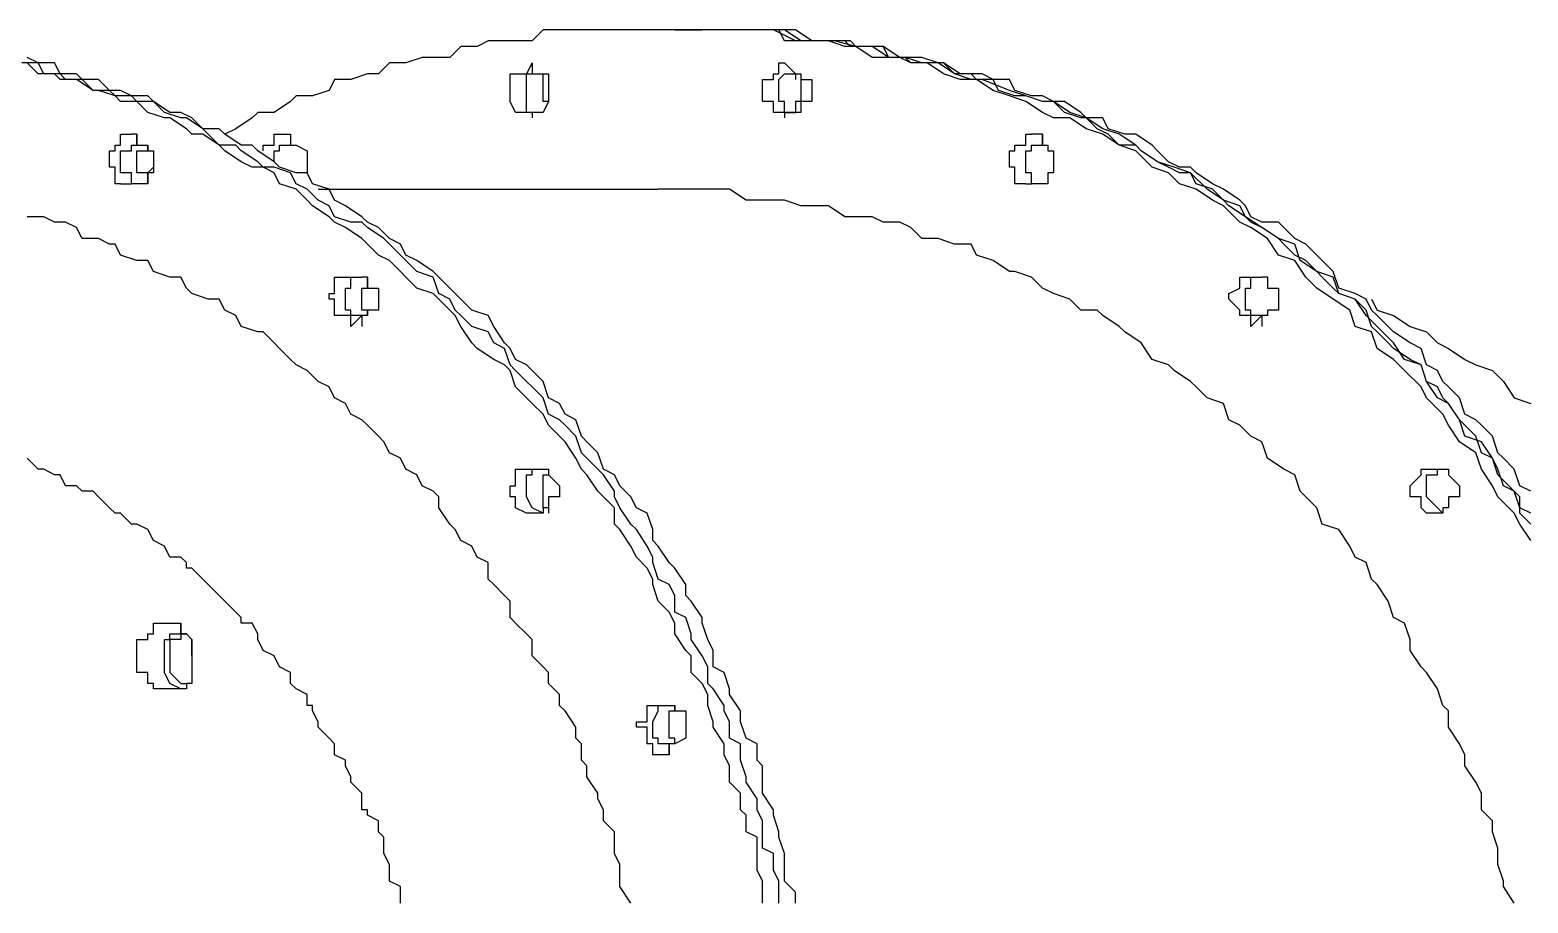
# Model space of a CAD drawing. Header units: millimetres. Extents: x 37084 to 180780, y -153145 to -16322.
# Drawn here: x 71090 to 71658, y -115073 to -114742 of the extents above; entities that cross this region are included whole.
import ezdxf

# ---------------------------------------------------------------- set-up
doc = ezdxf.new("R2010")
doc.units = ezdxf.units.MM
doc.header["$MEASUREMENT"] = 0
doc.linetypes.add('CONTINU', pattern=[0])
doc.layers.add('00', color=5, linetype='Continuous', lineweight=9)

# ---------------------------------------------------------------- blocks, each defined once
blk = doc.blocks.new('MBA')
at = {"color": 0, "linetype": 'ByBlock', "lineweight": 25}
for points in [[(1953729.46, 286815.64), (1953729.46, 286819.8), (1953729.46, 286823.96), (1953727.38, 286828.12), (1953727.38, 286834.36), (1953727.38, 286840.6), (1953723.22, 286842.68), (1953723.22, 286848.92), (1953721.14, 286851), (1953721.14, 286857.24), (1953716.98, 286861.41), (1953716.98, 286867.65), (1953714.9, 286871.81), (1953714.9, 286875.97), (1953710.74, 286882.21), (1953710.74, 286884.29), (1953708.66, 286890.53), (1953708.66, 286894.69), (1953706.58, 286898.85), (1953702.42, 286903.01), (1953702.42, 286909.25), (1953700.34, 286911.33), (1953696.18, 286917.57), (1953696.18, 286921.73), (1953694.1, 286925.89), (1953689.94, 286930.05), (1953687.86, 286936.29), (1953687.86, 286938.37), (1953685.78, 286942.53), (1953681.62, 286946.69), (1953679.54, 286950.85), (1953675.38, 286957.09), (1953673.3, 286959.17), (1953673.3, 286965.41), (1953669.14, 286969.57), (1953667.06, 286971.65), (1953662.9, 286977.89), (1953660.82, 286979.97), (1953658.74, 286984.13), (1953654.58, 286990.37), (1953652.5, 286992.46), (1953648.34, 286996.62), (1953646.26, 287000.78), (1953642.1, 287004.94), (1953640.02, 287007.02), (1953635.86, 287011.18), (1953633.78, 287017.42), (1953631.7, 287019.5), (1953627.54, 287021.58), (1953621.29, 287025.74), (1953619.21, 287027.82), (1953615.05, 287034.06), (1953612.97, 287038.22), (1953610.89, 287040.3), (1953606.73, 287044.46), (1953604.65, 287046.54), (1953598.41, 287048.62), (1953594.25, 287052.78), (1953592.17, 287054.86), (1953588.01, 287059.02), (1953583.85, 287061.1), (1953579.69, 287065.26), (1953577.61, 287067.34), (1953571.37, 287071.5), (1953567.21, 287073.58), (1953565.13, 287075.66), (1953558.89, 287079.82), (1953556.81, 287081.9), (1953552.65, 287086.06), (1953546.41, 287088.14), (1953544.33, 287092.3), (1953540.17, 287094.38), (1953536.01, 287094.38), (1953531.85, 287096.46), (1953525.61, 287100.62), (1953523.53, 287102.7), (1953517.29, 287106.86), (1953513.13, 287106.86), (1953511.05, 287108.94), (1953504.81, 287113.1), (1953502.73, 287113.1), (1953496.49, 287115.18), (1953492.32, 287119.34), (1953486.08, 287119.34), (1953484, 287121.42), (1953477.76, 287123.51), (1953475.68, 287123.51), (1953469.44, 287127.67), (1953463.2, 287127.67), (1953461.12, 287129.75), (1953454.88, 287129.75), (1953450.72, 287133.91)], [(1953741.94, 286815.64), (1953741.94, 286819.8), (1953737.78, 286823.96), (1953737.78, 286828.12), (1953737.78, 286834.36), (1953735.7, 286840.6), (1953735.7, 286842.68), (1953733.62, 286848.92), (1953733.62, 286851), (1953729.46, 286857.24), (1953729.46, 286861.41), (1953729.46, 286867.65), (1953727.38, 286869.73), (1953727.38, 286875.97), (1953723.22, 286878.05), (1953721.14, 286884.29), (1953721.14, 286888.45), (1953716.98, 286894.69), (1953716.98, 286896.77), (1953714.9, 286903.01), (1953710.74, 286905.09), (1953710.74, 286911.33), (1953708.66, 286915.49), (1953706.58, 286921.73), (1953706.58, 286923.81), (1953702.42, 286930.05), (1953700.34, 286932.13), (1953700.34, 286936.29), (1953696.18, 286942.53), (1953694.1, 286944.61), (1953689.94, 286950.85), (1953687.86, 286952.93), (1953687.86, 286957.09), (1953685.78, 286963.33), (1953681.62, 286965.41), (1953679.54, 286969.57), (1953675.38, 286973.73), (1953673.3, 286977.89), (1953669.14, 286979.97), (1953667.06, 286986.21), (1953662.9, 286990.37), (1953660.82, 286992.46), (1953658.74, 286998.7), (1953654.58, 287000.78), (1953652.5, 287004.94), (1953648.34, 287007.02), (1953646.26, 287013.26), (1953642.1, 287017.42), (1953640.02, 287019.5), (1953635.86, 287021.58), (1953633.78, 287025.74), (1953631.7, 287027.82), (1953627.54, 287034.06), (1953625.45, 287038.22), (1953619.21, 287040.3), (1953615.05, 287044.46), (1953612.97, 287046.54), (1953610.89, 287048.62), (1953606.73, 287052.78), (1953604.65, 287054.86), (1953598.41, 287059.02), (1953594.25, 287061.1), (1953592.17, 287065.26), (1953588.01, 287067.34), (1953583.85, 287071.5), (1953579.69, 287073.58), (1953577.61, 287075.66), (1953571.37, 287079.82), (1953567.21, 287081.9), (1953565.13, 287086.06), (1953558.89, 287088.14), (1953556.81, 287092.3), (1953552.65, 287092.3), (1953546.41, 287094.38), (1953544.33, 287096.46), (1953538.09, 287100.62), (1953536.01, 287102.7), (1953531.85, 287102.7), (1953525.61, 287106.86), (1953523.53, 287108.94), (1953517.29, 287108.94), (1953513.13, 287113.1), (1953508.97, 287115.18), (1953504.81, 287115.18), (1953498.57, 287119.34), (1953496.49, 287121.42), (1953490.24, 287121.42), (1953486.08, 287123.51), (1953481.92, 287123.51), (1953477.76, 287127.67), (1953471.52, 287127.67), (1953469.44, 287129.75), (1953463.2, 287129.75), (1953461.12, 287133.91), (1953454.88, 287133.91), (1953450.72, 287135.99)], [(1953735.7, 286815.64), (1953735.7, 286819.8), (1953735.7, 286823.96), (1953733.62, 286828.12), (1953733.62, 286834.36), (1953729.46, 286836.44), (1953729.46, 286842.68), (1953729.46, 286846.84), (1953727.38, 286851), (1953727.38, 286855.16), (1953723.22, 286861.41), (1953723.22, 286863.49), (1953721.14, 286869.73), (1953721.14, 286875.97), (1953716.98, 286878.05), (1953716.98, 286884.29), (1953714.9, 286888.45), (1953714.9, 286890.53), (1953710.74, 286896.77), (1953708.66, 286898.85), (1953708.66, 286905.09), (1953706.58, 286909.25), (1953702.42, 286915.49), (1953702.42, 286917.57), (1953700.34, 286923.81), (1953696.18, 286925.89), (1953696.18, 286932.13), (1953694.1, 286936.29), (1953689.94, 286938.37), (1953687.86, 286944.61), (1953687.86, 286946.69), (1953685.78, 286950.85), (1953681.62, 286957.09), (1953679.54, 286959.17), (1953675.38, 286965.41), (1953673.3, 286969.57), (1953673.3, 286971.65), (1953669.14, 286977.89), (1953667.06, 286979.97), (1953662.9, 286984.13), (1953660.82, 286986.21), (1953658.74, 286992.46), (1953654.58, 286996.62), (1953652.5, 286998.7), (1953648.34, 287000.78), (1953646.26, 287007.02), (1953642.1, 287011.18), (1953640.02, 287013.26), (1953635.86, 287017.42), (1953633.78, 287019.5), (1953631.7, 287025.74), (1953627.54, 287027.82), (1953625.45, 287031.98), (1953619.21, 287034.06), (1953615.05, 287038.22), (1953612.97, 287040.3), (1953610.89, 287044.46), (1953606.73, 287046.54), (1953604.65, 287052.78), (1953598.41, 287054.86), (1953594.25, 287059.02), (1953592.17, 287061.1), (1953588.01, 287065.26), (1953585.93, 287067.34), (1953579.69, 287071.5), (1953577.61, 287073.58), (1953573.45, 287073.58), (1953567.21, 287075.66), (1953565.13, 287079.82), (1953560.97, 287081.9), (1953556.81, 287086.06), (1953552.65, 287088.14), (1953550.57, 287092.3), (1953544.33, 287094.38), (1953540.17, 287094.38), (1953538.09, 287096.46), (1953531.85, 287100.62), (1953529.77, 287102.7), (1953523.53, 287102.7), (1953519.37, 287106.86), (1953517.29, 287108.94), (1953511.05, 287113.1), (1953508.97, 287113.1), (1953502.73, 287115.18), (1953498.57, 287119.34), (1953492.32, 287119.34), (1953490.24, 287121.42), (1953484, 287121.42), (1953481.92, 287123.51), (1953475.68, 287123.51), (1953471.52, 287127.67), (1953465.28, 287127.67), (1953463.2, 287129.75), (1953456.96, 287129.75), (1953454.88, 287133.91), (1953448.64, 287133.91)], [(1953689.94, 287146.39), (1953685.78, 287146.39), (1953679.54, 287146.39), (1953673.3, 287146.39), (1953669.14, 287146.39), (1953662.9, 287146.39), (1953658.74, 287146.39), (1953652.5, 287146.39), (1953646.26, 287146.39), (1953642.1, 287142.23), (1953635.86, 287142.23), (1953631.7, 287142.23), (1953625.45, 287142.23), (1953621.29, 287140.15), (1953615.05, 287140.15), (1953610.89, 287135.99), (1953604.65, 287135.99), (1953600.49, 287135.99), (1953594.25, 287133.91), (1953588.01, 287133.91), (1953583.85, 287129.75), (1953579.69, 287129.75), (1953573.45, 287127.67), (1953567.21, 287127.67), (1953565.13, 287123.51), (1953558.89, 287121.42), (1953552.65, 287121.42), (1953550.57, 287119.34), (1953544.33, 287115.18), (1953538.09, 287115.18), (1953536.01, 287113.1), (1953529.77, 287108.94), (1953525.61, 287106.86)], [(1953696.18, 287146.39), (1953689.94, 287146.39)], [(1953700.34, 287146.39), (1953696.18, 287146.39), (1953689.94, 287146.39)], [(1953696.18, 287146.39), (1953700.34, 287146.39), (1953706.58, 287146.39)], [(1953696.18, 287146.39), (1953700.34, 287146.39), (1953706.58, 287146.39)], [(1954020.69, 286952.93), (1954016.52, 286959.17), (1954014.44, 286963.33), (1954008.2, 286969.57), (1954006.12, 286973.73), (1954001.96, 286979.97), (1953999.88, 286986.21), (1953993.64, 286990.37), (1953989.48, 286996.62), (1953987.4, 287000.78), (1953981.16, 287007.02), (1953979.08, 287011.18), (1953972.84, 287017.42), (1953968.68, 287021.58), (1953962.44, 287025.74), (1953960.36, 287031.98), (1953954.12, 287034.06), (1953952.04, 287040.3), (1953945.8, 287044.46), (1953939.56, 287048.62), (1953935.4, 287052.78), (1953931.24, 287059.02), (1953925, 287061.1), (1953920.84, 287067.34), (1953914.6, 287071.5), (1953910.44, 287073.58), (1953904.2, 287079.82), (1953900.04, 287081.9), (1953893.8, 287086.06), (1953887.55, 287088.14), (1953883.39, 287092.3), (1953877.15, 287094.38), (1953870.91, 287100.62), (1953864.67, 287102.7), (1953858.43, 287106.86), (1953852.19, 287108.94), (1953845.95, 287113.1), (1953839.71, 287113.1), (1953835.55, 287115.18), (1953829.31, 287119.34), (1953823.07, 287121.42), (1953816.83, 287123.51), (1953810.59, 287127.67), (1953804.35, 287127.67), (1953798.11, 287129.75), (1953791.87, 287133.91), (1953785.63, 287133.91), (1953781.47, 287135.99), (1953771.07, 287135.99), (1953764.83, 287140.15), (1953760.67, 287140.15), (1953754.42, 287142.23), (1953748.18, 287142.23), (1953741.94, 287142.23), (1953733.62, 287146.39), (1953727.38, 287146.39), (1953721.14, 287146.39), (1953714.9, 287146.39), (1953708.66, 287146.39), (1953700.34, 287146.39)], [(1954020.69, 286959.17), (1954016.52, 286963.33), (1954016.52, 286969.57), (1954014.44, 286971.65), (1954010.28, 286973.73), (1954008.2, 286979.97), (1954006.12, 286984.13), (1954001.96, 286986.21), (1953999.88, 286992.46), (1953995.72, 286996.62), (1953993.64, 286998.7), (1953989.48, 287004.94), (1953987.4, 287007.02), (1953985.32, 287011.18), (1953981.16, 287013.26), (1953979.08, 287019.5), (1953974.92, 287021.58), (1953968.68, 287025.74), (1953966.6, 287027.82), (1953962.44, 287031.98), (1953960.36, 287034.06), (1953958.28, 287040.3), (1953954.12, 287044.46), (1953947.88, 287046.54), (1953945.8, 287048.62), (1953941.64, 287052.78), (1953939.56, 287054.86), (1953935.4, 287059.02), (1953931.24, 287061.1), (1953927.08, 287065.26), (1953925, 287067.34), (1953918.76, 287071.5), (1953914.6, 287073.58), (1953912.52, 287075.66), (1953906.28, 287079.82), (1953904.2, 287081.9), (1953900.04, 287086.06), (1953893.8, 287088.14), (1953891.72, 287092.3), (1953887.55, 287092.3), (1953883.39, 287094.38), (1953879.23, 287096.46), (1953872.99, 287100.62), (1953870.91, 287102.7), (1953864.67, 287102.7), (1953860.51, 287106.86), (1953856.35, 287108.94), (1953852.19, 287113.1), (1953850.11, 287113.1), (1953843.87, 287115.18), (1953839.71, 287119.34), (1953835.55, 287119.34), (1953829.31, 287121.42), (1953825.15, 287121.42), (1953818.91, 287123.51), (1953816.83, 287127.67), (1953810.59, 287127.67), (1953808.51, 287129.75), (1953802.27, 287129.75), (1953798.11, 287133.91), (1953791.87, 287133.91), (1953785.63, 287133.91), (1953783.55, 287135.99), (1953777.31, 287135.99), (1953775.23, 287140.15), (1953768.99, 287140.15), (1953762.75, 287140.15), (1953760.67, 287142.23), (1953754.42, 287142.23), (1953750.26, 287142.23), (1953744.02, 287142.23), (1953737.78, 287142.23), (1953735.7, 287146.39), (1953729.46, 287146.39), (1953723.22, 287146.39), (1953721.14, 287146.39), (1953714.9, 287146.39), (1953710.74, 287146.39), (1953706.58, 287146.39), (1953700.34, 287146.39)], [(1953716.98, 287146.39), (1953706.58, 287146.39)], [(1953716.98, 287146.39), (1953706.58, 287146.39)], [(1954020.69, 286963.33), (1954016.52, 286965.41), (1954014.44, 286971.65), (1954008.2, 286977.89), (1954006.12, 286984.13), (1954001.96, 286990.37), (1953995.72, 286992.46), (1953993.64, 286998.7), (1953989.48, 287004.94), (1953985.32, 287007.02), (1953981.16, 287013.26), (1953979.08, 287019.5), (1953972.84, 287021.58), (1953968.68, 287027.82), (1953962.44, 287034.06), (1953958.28, 287038.22), (1953954.12, 287044.46), (1953947.88, 287046.54), (1953945.8, 287052.78), (1953939.56, 287054.86), (1953933.32, 287059.02), (1953931.24, 287065.26), (1953925, 287067.34), (1953918.76, 287071.5), (1953912.52, 287075.66), (1953910.44, 287079.82), (1953904.2, 287081.9), (1953897.96, 287086.06), (1953891.72, 287092.3), (1953885.47, 287094.38), (1953879.23, 287096.46), (1953872.99, 287100.62), (1953870.91, 287102.7), (1953864.67, 287106.86), (1953858.43, 287108.94), (1953852.19, 287113.1), (1953845.95, 287115.18), (1953839.71, 287119.34), (1953835.55, 287119.34), (1953829.31, 287121.42), (1953823.07, 287123.51), (1953812.67, 287127.67), (1953808.51, 287127.67), (1953802.27, 287129.75), (1953796.03, 287133.91), (1953789.79, 287133.91), (1953783.55, 287135.99), (1953777.31, 287135.99), (1953771.07, 287140.15), (1953764.83, 287140.15), (1953756.5, 287142.23), (1953750.26, 287142.23), (1953744.02, 287142.23), (1953737.78, 287146.39), (1953733.62, 287146.39), (1953727.38, 287146.39), (1953716.98, 287146.39)], [(1954020.69, 286971.65), (1954016.52, 286973.73), (1954014.44, 286979.97), (1954010.28, 286984.13), (1954008.2, 286986.21), (1954006.12, 286992.46), (1954001.96, 286996.62), (1953999.88, 286998.7), (1953995.72, 287000.78), (1953993.64, 287007.02), (1953989.48, 287011.18), (1953987.4, 287013.26), (1953985.32, 287017.42), (1953981.16, 287019.5), (1953979.08, 287025.74), (1953974.92, 287027.82), (1953968.68, 287031.98), (1953966.6, 287034.06), (1953962.44, 287038.22), (1953960.36, 287040.3), (1953958.28, 287044.46), (1953954.12, 287046.54), (1953947.88, 287048.62), (1953945.8, 287054.86), (1953941.64, 287059.02), (1953939.56, 287061.1), (1953935.4, 287065.26), (1953931.24, 287067.34), (1953927.08, 287071.5), (1953925, 287073.58), (1953918.76, 287073.58), (1953914.6, 287075.66), (1953912.52, 287079.82), (1953910.44, 287081.9), (1953904.2, 287086.06), (1953900.04, 287088.14), (1953893.8, 287092.3), (1953891.72, 287094.38), (1953887.55, 287094.38), (1953883.39, 287096.46), (1953879.23, 287100.62), (1953877.15, 287102.7), (1953870.91, 287106.86), (1953866.75, 287106.86), (1953860.51, 287108.94), (1953858.43, 287113.1), (1953852.19, 287113.1), (1953850.11, 287115.18), (1953843.87, 287119.34), (1953839.71, 287119.34), (1953835.55, 287121.42), (1953831.39, 287121.42), (1953825.15, 287123.51), (1953823.07, 287127.67), (1953816.83, 287127.67), (1953812.67, 287129.75), (1953808.51, 287129.75), (1953804.35, 287129.75), (1953798.11, 287133.91), (1953796.03, 287133.91), (1953789.79, 287135.99), (1953785.63, 287135.99), (1953781.47, 287135.99), (1953775.23, 287140.15), (1953771.07, 287140.15), (1953764.83, 287140.15), (1953762.75, 287142.23), (1953756.5, 287142.23), (1953750.26, 287142.23), (1953748.18, 287142.23), (1953741.94, 287146.39), (1953737.78, 287146.39), (1953733.62, 287146.39), (1953729.46, 287146.39), (1953723.22, 287146.39), (1953716.98, 287146.39)], [(1953642.1, 287133.91), (1953640.02, 287129.75)], [(1953642.1, 287133.91), (1953642.1, 287129.75), (1953646.26, 287129.75), (1953648.34, 287129.75), (1953648.34, 287127.67), (1953648.34, 287123.51), (1953648.34, 287121.42), (1953648.34, 287119.34), (1953646.26, 287115.18), (1953642.1, 287115.18)], [(1953737.78, 287115.18), (1953735.7, 287115.18), (1953733.62, 287115.18), (1953733.62, 287119.34), (1953729.46, 287119.34), (1953729.46, 287121.42), (1953729.46, 287123.51), (1953729.46, 287127.67), (1953733.62, 287127.67), (1953733.62, 287129.75), (1953735.7, 287129.75), (1953735.7, 287133.91), (1953737.78, 287133.91)], [(1953737.78, 287133.91), (1953741.94, 287129.75), (1953744.02, 287129.75), (1953744.02, 287127.67), (1953748.18, 287127.67), (1953748.18, 287123.51), (1953748.18, 287121.42), (1953748.18, 287119.34), (1953744.02, 287119.34), (1953744.02, 287115.18), (1953741.94, 287115.18), (1953737.78, 287115.18)], [(1953642.1, 287115.18), (1953640.02, 287115.18), (1953635.86, 287115.18), (1953633.78, 287119.34), (1953633.78, 287121.42), (1953633.78, 287123.51), (1953633.78, 287127.67), (1953633.78, 287129.75), (1953635.86, 287129.75), (1953640.02, 287129.75)], [(1953642.1, 287115.18), (1953640.02, 287115.18), (1953640.02, 287119.34), (1953640.02, 287121.42), (1953640.02, 287123.51), (1953640.02, 287127.67), (1953640.02, 287129.75), (1953642.1, 287129.75)], [(1953646.26, 287123.51), (1953646.26, 287127.67), (1953646.26, 287129.75)], [(1953737.78, 287115.18), (1953737.78, 287119.34), (1953735.7, 287119.34), (1953735.7, 287121.42), (1953735.7, 287123.51), (1953735.7, 287127.67), (1953737.78, 287129.75), (1953741.94, 287129.75)], [(1953741.94, 287129.75), (1953741.94, 287127.67)], [(1953741.94, 287129.75), (1953744.02, 287129.75), (1953744.02, 287127.67), (1953744.02, 287123.51)], [(1953648.34, 287119.34), (1953646.26, 287119.34), (1953646.26, 287121.42), (1953646.26, 287123.51)], [(1953744.02, 287123.51), (1953744.02, 287121.42), (1953744.02, 287119.34), (1953741.94, 287119.34), (1953741.94, 287115.18), (1953737.78, 287115.18)], [(1953744.02, 287123.51), (1953744.02, 287121.42)], [(1953642.1, 287115.18), (1953642.1, 287113.1)], [(1953642.1, 287115.18), (1953642.1, 287113.1)], [(1953737.78, 287115.18), (1953737.78, 287113.1)], [(1953737.78, 287115.18), (1953741.94, 287115.18)], [(1953737.78, 287115.18), (1953737.78, 287113.1)], [(1953486.08, 287088.14), (1953484, 287088.14), (1953484, 287092.3), (1953484, 287094.38), (1953481.92, 287094.38), (1953481.92, 287096.46), (1953481.92, 287100.62), (1953484, 287100.62), (1953484, 287102.7), (1953486.08, 287102.7), (1953486.08, 287106.86), (1953490.24, 287106.86)], [(1953492.32, 287088.14), (1953490.24, 287088.14), (1953490.24, 287092.3), (1953486.08, 287092.3), (1953486.08, 287094.38), (1953486.08, 287096.46), (1953486.08, 287100.62), (1953490.24, 287100.62), (1953490.24, 287102.7), (1953492.32, 287102.7), (1953492.32, 287106.86)], [(1953492.32, 287106.86), (1953490.24, 287106.86)], [(1953492.32, 287106.86), (1953492.32, 287102.7), (1953496.49, 287102.7), (1953496.49, 287100.62), (1953498.57, 287100.62), (1953498.57, 287096.46), (1953498.57, 287094.38), (1953498.57, 287092.3), (1953496.49, 287092.3), (1953496.49, 287088.14), (1953492.32, 287088.14), (1953490.24, 287088.14)], [(1953492.32, 287106.86), (1953492.32, 287102.7)], [(1953544.33, 287102.7), (1953544.33, 287106.86), (1953546.41, 287106.86)], [(1953546.41, 287106.86), (1953550.57, 287106.86), (1953550.57, 287102.7), (1953552.65, 287102.7), (1953556.81, 287100.62), (1953556.81, 287096.46), (1953556.81, 287094.38), (1953556.81, 287092.3), (1953552.65, 287092.3)], [(1953550.57, 287106.86), (1953550.57, 287102.7)], [(1953829.31, 287088.14), (1953825.15, 287088.14), (1953825.15, 287092.3), (1953825.15, 287094.38), (1953823.07, 287094.38), (1953823.07, 287096.46), (1953823.07, 287100.62), (1953825.15, 287100.62), (1953825.15, 287102.7), (1953829.31, 287102.7), (1953829.31, 287106.86), (1953831.39, 287106.86)], [(1953835.55, 287088.14), (1953831.39, 287088.14), (1953831.39, 287092.3), (1953829.31, 287092.3), (1953829.31, 287094.38), (1953829.31, 287096.46), (1953829.31, 287100.62), (1953831.39, 287100.62), (1953831.39, 287102.7), (1953835.55, 287102.7), (1953835.55, 287106.86)], [(1953835.55, 287106.86), (1953831.39, 287106.86)], [(1953835.55, 287106.86), (1953835.55, 287102.7), (1953837.63, 287102.7), (1953837.63, 287100.62), (1953839.71, 287100.62), (1953839.71, 287096.46), (1953839.71, 287094.38), (1953839.71, 287092.3), (1953837.63, 287092.3), (1953837.63, 287088.14), (1953835.55, 287088.14), (1953831.39, 287088.14)], [(1953835.55, 287106.86), (1953835.55, 287102.7)], [(1953496.49, 287088.14), (1953496.49, 287092.3), (1953492.32, 287092.3), (1953492.32, 287094.38), (1953492.32, 287096.46), (1953492.32, 287100.62), (1953496.49, 287100.62), (1953496.49, 287102.7)], [(1953540.17, 287100.62), (1953540.17, 287102.7), (1953544.33, 287102.7)], [(1953544.33, 287096.46), (1953544.33, 287100.62), (1953546.41, 287100.62), (1953546.41, 287102.7), (1953550.57, 287102.7)], [(1953679.54, 286815.64), (1953675.38, 286821.88), (1953675.38, 286823.96), (1953675.38, 286830.2), (1953673.3, 286834.36), (1953673.3, 286836.44), (1953673.3, 286842.68), (1953669.14, 286846.84), (1953669.14, 286851), (1953667.06, 286855.16), (1953667.06, 286857.24), (1953662.9, 286863.49), (1953662.9, 286867.65), (1953660.82, 286869.73), (1953660.82, 286875.97), (1953658.74, 286878.05), (1953658.74, 286882.21), (1953654.58, 286888.45), (1953652.5, 286890.53), (1953652.5, 286894.69), (1953648.34, 286898.85), (1953648.34, 286903.01), (1953646.26, 286905.09), (1953642.1, 286909.25), (1953642.1, 286915.49), (1953640.02, 286917.57), (1953635.86, 286921.73), (1953633.78, 286923.81), (1953633.78, 286930.05), (1953631.7, 286932.13), (1953627.54, 286936.29), (1953625.45, 286938.37), (1953625.45, 286944.61), (1953621.29, 286946.69), (1953619.21, 286950.85), (1953615.05, 286952.93), (1953612.97, 286957.09), (1953610.89, 286959.17), (1953606.73, 286965.41), (1953606.73, 286969.57), (1953604.65, 286971.65), (1953600.49, 286973.73), (1953598.41, 286977.89), (1953594.25, 286979.97), (1953592.17, 286984.13), (1953588.01, 286986.21), (1953585.93, 286990.37), (1953583.85, 286992.46), (1953579.69, 286996.62), (1953577.61, 286998.7), (1953573.45, 287000.78), (1953571.37, 287004.94), (1953567.21, 287007.02), (1953565.13, 287011.18), (1953560.97, 287013.26), (1953556.81, 287017.42), (1953552.65, 287019.5), (1953550.57, 287021.58), (1953546.41, 287025.74), (1953544.33, 287027.82), (1953540.17, 287031.98), (1953538.09, 287031.98), (1953531.85, 287034.06), (1953529.77, 287038.22), (1953525.61, 287040.3), (1953523.53, 287044.46), (1953519.37, 287044.46), (1953513.13, 287046.54), (1953511.05, 287048.62), (1953508.97, 287052.78), (1953504.81, 287052.78), (1953498.57, 287054.86), (1953496.49, 287059.02), (1953492.32, 287059.02), (1953486.08, 287061.1), (1953484, 287065.26), (1953481.92, 287065.26), (1953477.76, 287067.34), (1953471.52, 287067.34), (1953469.44, 287071.5), (1953465.28, 287073.58), (1953461.12, 287073.58), (1953456.96, 287075.66), (1953450.72, 287075.66)], [(1953498.57, 287094.38), (1953496.49, 287092.3)], [(1953486.08, 287088.14), (1953490.24, 287088.14)], [(1953829.31, 287088.14), (1953831.39, 287088.14)], [(1953560.97, 287086.06), (1953689.94, 287086.06)], [(1954014.44, 286815.64), (1954010.28, 286821.88), (1954010.28, 286823.96), (1954008.2, 286830.2), (1954008.2, 286836.44), (1954006.12, 286842.68), (1954006.12, 286846.84), (1954001.96, 286851), (1954001.96, 286857.24), (1953999.88, 286861.41), (1953995.72, 286867.65), (1953995.72, 286871.81), (1953993.64, 286875.97), (1953989.48, 286882.21), (1953989.48, 286888.45), (1953987.4, 286890.53), (1953985.32, 286896.77), (1953981.16, 286903.01), (1953979.08, 286905.09), (1953974.92, 286911.33), (1953974.92, 286915.49), (1953972.84, 286921.73), (1953968.68, 286923.81), (1953966.6, 286930.05), (1953962.44, 286936.29), (1953960.36, 286938.37), (1953958.28, 286944.61), (1953954.12, 286946.69), (1953952.04, 286950.85), (1953947.88, 286957.09), (1953941.64, 286959.17), (1953939.56, 286965.41), (1953935.4, 286969.57), (1953933.32, 286971.65), (1953931.24, 286977.89), (1953927.08, 286979.97), (1953920.84, 286984.13), (1953918.76, 286990.37), (1953914.6, 286992.46), (1953910.44, 286996.62), (1953906.28, 286998.7), (1953904.2, 287004.94), (1953897.96, 287007.02), (1953893.8, 287011.18), (1953891.72, 287013.26), (1953885.47, 287017.42), (1953883.39, 287019.5), (1953877.15, 287021.58), (1953872.99, 287027.82), (1953866.75, 287031.98), (1953864.67, 287034.06), (1953858.43, 287038.22), (1953856.35, 287040.3), (1953850.11, 287040.3), (1953845.95, 287044.46), (1953839.71, 287046.54), (1953835.55, 287048.62), (1953831.39, 287052.78), (1953825.15, 287054.86), (1953823.07, 287054.86), (1953816.83, 287059.02), (1953810.59, 287061.1), (1953808.51, 287065.26), (1953802.27, 287065.26), (1953796.03, 287067.34), (1953789.79, 287067.34), (1953785.63, 287071.5), (1953781.47, 287073.58), (1953775.23, 287073.58), (1953771.07, 287075.66), (1953764.83, 287075.66), (1953760.67, 287075.66), (1953754.42, 287079.82), (1953748.18, 287079.82), (1953744.02, 287079.82), (1953737.78, 287081.9), (1953733.62, 287081.9), (1953727.38, 287081.9), (1953723.22, 287081.9), (1953716.98, 287086.06), (1953710.74, 287086.06), (1953706.58, 287086.06), (1953700.34, 287086.06), (1953696.18, 287086.06), (1953689.94, 287086.06)], [(1953571.37, 287038.22), (1953567.21, 287038.22), (1953567.21, 287040.3), (1953567.21, 287044.46), (1953565.13, 287044.46), (1953565.13, 287046.54), (1953567.21, 287046.54), (1953567.21, 287048.62), (1953567.21, 287052.78), (1953571.37, 287052.78), (1953573.45, 287052.78)], [(1953577.61, 287038.22), (1953573.45, 287038.22), (1953573.45, 287040.3), (1953571.37, 287040.3), (1953571.37, 287044.46), (1953571.37, 287046.54), (1953571.37, 287048.62), (1953573.45, 287048.62), (1953573.45, 287052.78), (1953577.61, 287052.78)], [(1953579.69, 287052.78), (1953579.69, 287048.62), (1953583.85, 287048.62), (1953583.85, 287046.54), (1953583.85, 287044.46), (1953583.85, 287040.3), (1953579.69, 287040.3), (1953579.69, 287038.22), (1953577.61, 287038.22), (1953573.45, 287034.06)], [(1953573.45, 287052.78), (1953577.61, 287052.78)], [(1953579.69, 287052.78), (1953577.61, 287052.78)], [(1953579.69, 287038.22), (1953579.69, 287040.3), (1953577.61, 287040.3), (1953577.61, 287044.46), (1953577.61, 287046.54), (1953577.61, 287048.62), (1953579.69, 287048.62), (1953579.69, 287052.78)], [(1953912.52, 287038.22), (1953910.44, 287038.22), (1953910.44, 287040.3), (1953906.28, 287044.46), (1953906.28, 287046.54), (1953910.44, 287048.62), (1953910.44, 287052.78), (1953912.52, 287052.78), (1953914.6, 287052.78)], [(1953918.76, 287038.22), (1953914.6, 287038.22), (1953914.6, 287040.3), (1953912.52, 287040.3), (1953912.52, 287044.46), (1953912.52, 287046.54), (1953912.52, 287048.62), (1953914.6, 287048.62), (1953914.6, 287052.78), (1953918.76, 287052.78)], [(1953920.84, 287052.78), (1953920.84, 287048.62), (1953925, 287048.62), (1953925, 287046.54), (1953925, 287044.46), (1953925, 287040.3), (1953920.84, 287040.3), (1953920.84, 287038.22), (1953918.76, 287038.22), (1953914.6, 287034.06)], [(1953914.6, 287052.78), (1953918.76, 287052.78)], [(1953920.84, 287052.78), (1953918.76, 287052.78)], [(1953960.36, 287044.46), (1953962.44, 287040.3), (1953968.68, 287038.22), (1953974.92, 287034.06), (1953981.16, 287031.98), (1953985.32, 287027.82), (1953989.48, 287025.74), (1953995.72, 287021.58), (1953999.88, 287019.5), (1954006.12, 287017.42), (1954010.28, 287013.26), (1954014.44, 287007.02), (1954020.69, 287004.94)], [(1953573.45, 287034.06), (1953573.45, 287038.22), (1953571.37, 287038.22)], [(1953577.61, 287038.22), (1953577.61, 287034.06)], [(1953914.6, 287034.06), (1953914.6, 287038.22), (1953912.52, 287038.22)], [(1953918.76, 287038.22), (1953918.76, 287034.06)], [(1953592.17, 286815.64), (1953592.17, 286819.8), (1953592.17, 286821.88), (1953588.01, 286823.96), (1953588.01, 286828.12), (1953588.01, 286830.2), (1953585.93, 286834.36), (1953585.93, 286836.44), (1953585.93, 286840.6), (1953583.85, 286842.68), (1953583.85, 286846.84), (1953579.69, 286848.92), (1953579.69, 286851), (1953577.61, 286851), (1953577.61, 286855.16), (1953577.61, 286857.24), (1953573.45, 286861.41), (1953573.45, 286863.49), (1953571.37, 286867.65), (1953571.37, 286869.73), (1953567.21, 286871.81), (1953567.21, 286875.97), (1953565.13, 286878.05), (1953560.97, 286882.21), (1953560.97, 286884.29), (1953558.89, 286888.45), (1953558.89, 286890.53), (1953556.81, 286890.53), (1953556.81, 286894.69), (1953552.65, 286896.77), (1953550.57, 286898.85), (1953550.57, 286903.01), (1953546.41, 286905.09), (1953544.33, 286909.25), (1953540.17, 286911.33), (1953538.09, 286915.49), (1953538.09, 286917.57), (1953536.01, 286921.73), (1953531.85, 286921.73), (1953531.85, 286923.81), (1953529.77, 286925.89), (1953525.61, 286930.05), (1953523.53, 286932.13), (1953519.37, 286936.29), (1953517.29, 286938.37), (1953513.13, 286942.53), (1953511.05, 286942.53), (1953511.05, 286944.61), (1953508.97, 286946.69), (1953504.81, 286946.69), (1953502.73, 286950.85), (1953498.57, 286952.93), (1953496.49, 286957.09), (1953492.32, 286959.17), (1953490.24, 286959.17), (1953486.08, 286963.33), (1953484, 286963.33), (1953481.92, 286965.41), (1953477.76, 286969.57), (1953475.68, 286971.65), (1953471.52, 286971.65), (1953469.44, 286973.73), (1953465.28, 286973.73), (1953463.2, 286977.89), (1953461.12, 286977.89), (1953456.96, 286979.97), (1953454.88, 286979.97), (1953450.72, 286984.13)], [(1953635.86, 286965.41), (1953635.86, 286969.57), (1953633.78, 286969.57), (1953633.78, 286971.65), (1953633.78, 286973.73), (1953635.86, 286973.73), (1953635.86, 286977.89), (1953635.86, 286979.97), (1953640.02, 286979.97), (1953642.1, 286979.97)], [(1953642.1, 286965.41), (1953640.02, 286969.57), (1953640.02, 286971.65), (1953640.02, 286973.73), (1953640.02, 286977.89), (1953642.1, 286977.89), (1953642.1, 286979.97), (1953646.26, 286979.97)], [(1953642.1, 286979.97), (1953646.26, 286979.97), (1953648.34, 286979.97), (1953648.34, 286977.89)], [(1953979.08, 286965.41), (1953979.08, 286969.57), (1953974.92, 286969.57), (1953974.92, 286971.65), (1953974.92, 286973.73), (1953979.08, 286977.89), (1953979.08, 286979.97), (1953981.16, 286979.97), (1953985.32, 286979.97)], [(1953985.32, 286965.41), (1953981.16, 286969.57), (1953981.16, 286971.65), (1953981.16, 286973.73), (1953981.16, 286977.89), (1953985.32, 286977.89), (1953985.32, 286979.97), (1953987.4, 286979.97)], [(1953985.32, 286979.97), (1953987.4, 286979.97), (1953989.48, 286979.97), (1953989.48, 286977.89)], [(1953648.34, 286977.89), (1953652.5, 286973.73), (1953652.5, 286971.65), (1953652.5, 286969.57), (1953648.34, 286969.57), (1953648.34, 286965.41), (1953646.26, 286965.41), (1953646.26, 286963.33), (1953642.1, 286963.33)], [(1953648.34, 286965.41), (1953646.26, 286965.41), (1953646.26, 286969.57), (1953646.26, 286971.65), (1953646.26, 286973.73), (1953646.26, 286977.89), (1953648.34, 286977.89)], [(1953989.48, 286977.89), (1953993.64, 286973.73), (1953993.64, 286971.65), (1953993.64, 286969.57), (1953989.48, 286969.57), (1953989.48, 286965.41), (1953987.4, 286965.41), (1953987.4, 286963.33), (1953985.32, 286963.33)], [(1953642.1, 286963.33), (1953640.02, 286963.33), (1953635.86, 286965.41)], [(1953646.26, 286963.33), (1953642.1, 286965.41)], [(1953648.34, 286965.41), (1953648.34, 286963.33)], [(1953985.32, 286963.33), (1953981.16, 286963.33), (1953979.08, 286965.41)], [(1953987.4, 286963.33), (1953985.32, 286965.41)], [(1953492.32, 286915.49), (1953496.49, 286915.49), (1953496.49, 286917.57), (1953498.57, 286917.57), (1953498.57, 286921.73), (1953502.73, 286921.73), (1953504.81, 286921.73)], [(1953502.73, 286915.49), (1953504.81, 286915.49), (1953504.81, 286917.57), (1953508.97, 286917.57), (1953508.97, 286921.73)], [(1953504.81, 286921.73), (1953508.97, 286921.73), (1953508.97, 286917.57), (1953511.05, 286917.57), (1953513.13, 286915.49), (1953513.13, 286911.33), (1953513.13, 286909.25), (1953513.13, 286905.09), (1953513.13, 286903.01)], [(1953511.05, 286917.57), (1953508.97, 286917.57), (1953508.97, 286915.49), (1953504.81, 286915.49), (1953504.81, 286911.33), (1953504.81, 286909.25)], [(1953504.81, 286896.77), (1953502.73, 286896.77), (1953498.57, 286896.77), (1953498.57, 286898.85), (1953496.49, 286898.85), (1953496.49, 286903.01), (1953492.32, 286903.01), (1953492.32, 286905.09), (1953492.32, 286909.25), (1953492.32, 286911.33), (1953492.32, 286915.49)], [(1953508.97, 286896.77), (1953504.81, 286898.85), (1953502.73, 286903.01), (1953502.73, 286905.09), (1953502.73, 286909.25), (1953502.73, 286911.33), (1953502.73, 286915.49)], [(1953513.13, 286909.25), (1953513.13, 286911.33), (1953513.13, 286915.49)], [(1953504.81, 286909.25), (1953504.81, 286905.09), (1953504.81, 286903.01), (1953508.97, 286898.85), (1953511.05, 286898.85)], [(1953513.13, 286909.25), (1953513.13, 286905.09), (1953513.13, 286903.01)], [(1953513.13, 286903.01), (1953513.13, 286898.85), (1953511.05, 286898.85), (1953511.05, 286896.77), (1953508.97, 286896.77), (1953504.81, 286896.77)], [(1953685.78, 286878.05), (1953685.78, 286882.21), (1953681.62, 286882.21), (1953681.62, 286884.29), (1953685.78, 286884.29), (1953685.78, 286888.45), (1953685.78, 286890.53), (1953687.86, 286890.53), (1953689.94, 286890.53)], [(1953689.94, 286878.05), (1953687.86, 286878.05), (1953687.86, 286882.21), (1953687.86, 286884.29), (1953689.94, 286888.45), (1953689.94, 286890.53), (1953694.1, 286890.53)], [(1953689.94, 286890.53), (1953694.1, 286890.53), (1953696.18, 286890.53), (1953696.18, 286888.45), (1953700.34, 286888.45)], [(1953694.1, 286878.05), (1953694.1, 286882.21), (1953694.1, 286884.29), (1953694.1, 286888.45), (1953696.18, 286888.45), (1953696.18, 286890.53)], [(1953700.34, 286888.45), (1953700.34, 286884.29), (1953700.34, 286882.21), (1953700.34, 286878.05), (1953696.18, 286875.97), (1953694.1, 286875.97), (1953694.1, 286871.81), (1953689.94, 286871.81)], [(1953689.94, 286871.81), (1953687.86, 286871.81), (1953687.86, 286875.97), (1953685.78, 286875.97), (1953685.78, 286878.05)], [(1953694.1, 286871.81), (1953694.1, 286875.97), (1953689.94, 286875.97), (1953689.94, 286878.05)], [(1953696.18, 286875.97), (1953696.18, 286878.05), (1953694.1, 286878.05)]]:
    blk.add_lwpolyline(points, dxfattribs=at)

msp = doc.modelspace()

# ---------------------------------------------------------------- block references
at = {"layer": '00', "linetype": 'CONTINU', "lineweight": 20}
msp.add_blockref('MBA', (-1882361.32, -401888.42, 0), dxfattribs=at)

doc.saveas('drawing.dxf')
